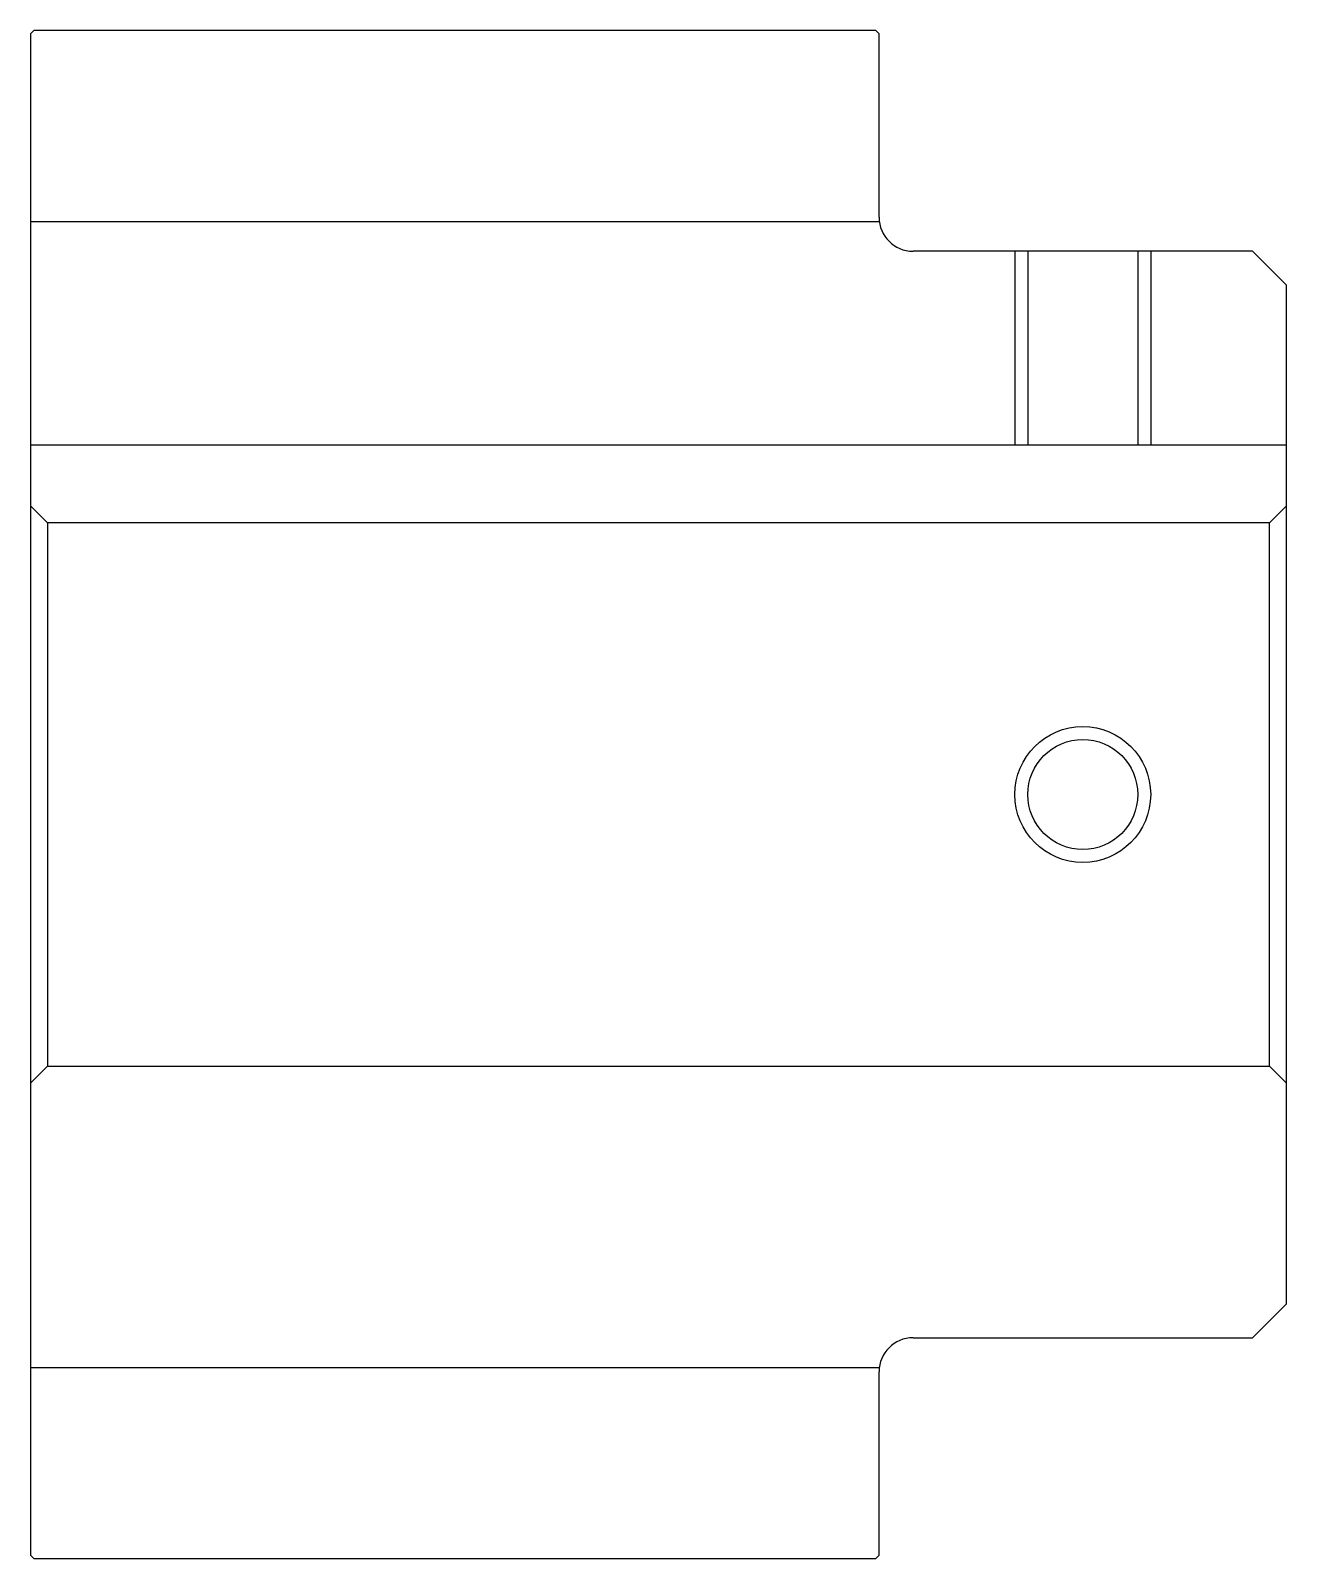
# Model space of a CAD drawing. Header units: metres. Extents: x 122 to 308, y 100 to 145.
# Drawn here: x 121.5 to 158.5, y 99.75 to 144.75 of the extents above.
import ezdxf

# ---------------------------------------------------------------- set-up
doc = ezdxf.new("R2010")
doc.units = ezdxf.units.M

msp = doc.modelspace()

# ---------------------------------------------------------------- linework, layer by layer
at = {"color": 4}
for p, q in [((121.5, 139.125), (146.5, 139.125)), ((121.5, 132.550003), (158.5, 132.550003)), ((158, 130.25), (158.5, 130.75)), ((122, 130.25), (122, 114.25)), ((158, 114.25), (158.5, 113.75)), ((121.5, 105.375), (146.5, 105.375))]:
    msp.add_line(p, q, dxfattribs=at)
for points in [[(146.5, 139.25), (146.5, 144.649994), (146.399994, 144.75), (121.599998, 144.75), (121.5, 144.649994), (121.5, 113.75)], [(147.5, 106.25), (157.5, 106.25), (158.5, 107.25), (158.5, 137.25), (157.5, 138.25), (147.5, 138.25)], [(150.5, 138.25), (150.5, 132.550003)], [(150.880005, 138.25), (150.880005, 132.550003)], [(154.119995, 138.25), (154.119995, 132.550003)], [(154.5, 138.25), (154.5, 132.550003)], [(121.5, 113.75), (122, 114.25), (158, 114.25), (158, 130.25), (122, 130.25), (121.5, 130.75)], [(121.5, 113.75), (121.5, 99.849998), (121.599998, 99.75), (146.399994, 99.75), (146.5, 99.849998), (146.5, 105.25)]]:
    msp.add_lwpolyline(points, dxfattribs=at)
at = {"color": 7}
msp.add_circle((152.5, 122.25), 2, dxfattribs=at)
at = {"color": 4}
msp.add_circle((152.5, 122.25), 1.62, dxfattribs=at)
for centre, start, end in [((147.5, 139.25), 180, 270), ((147.5, 105.25), 90, 180)]:
    msp.add_arc(centre, 1, start, end, dxfattribs=at)

doc.saveas('drawing.dxf')
